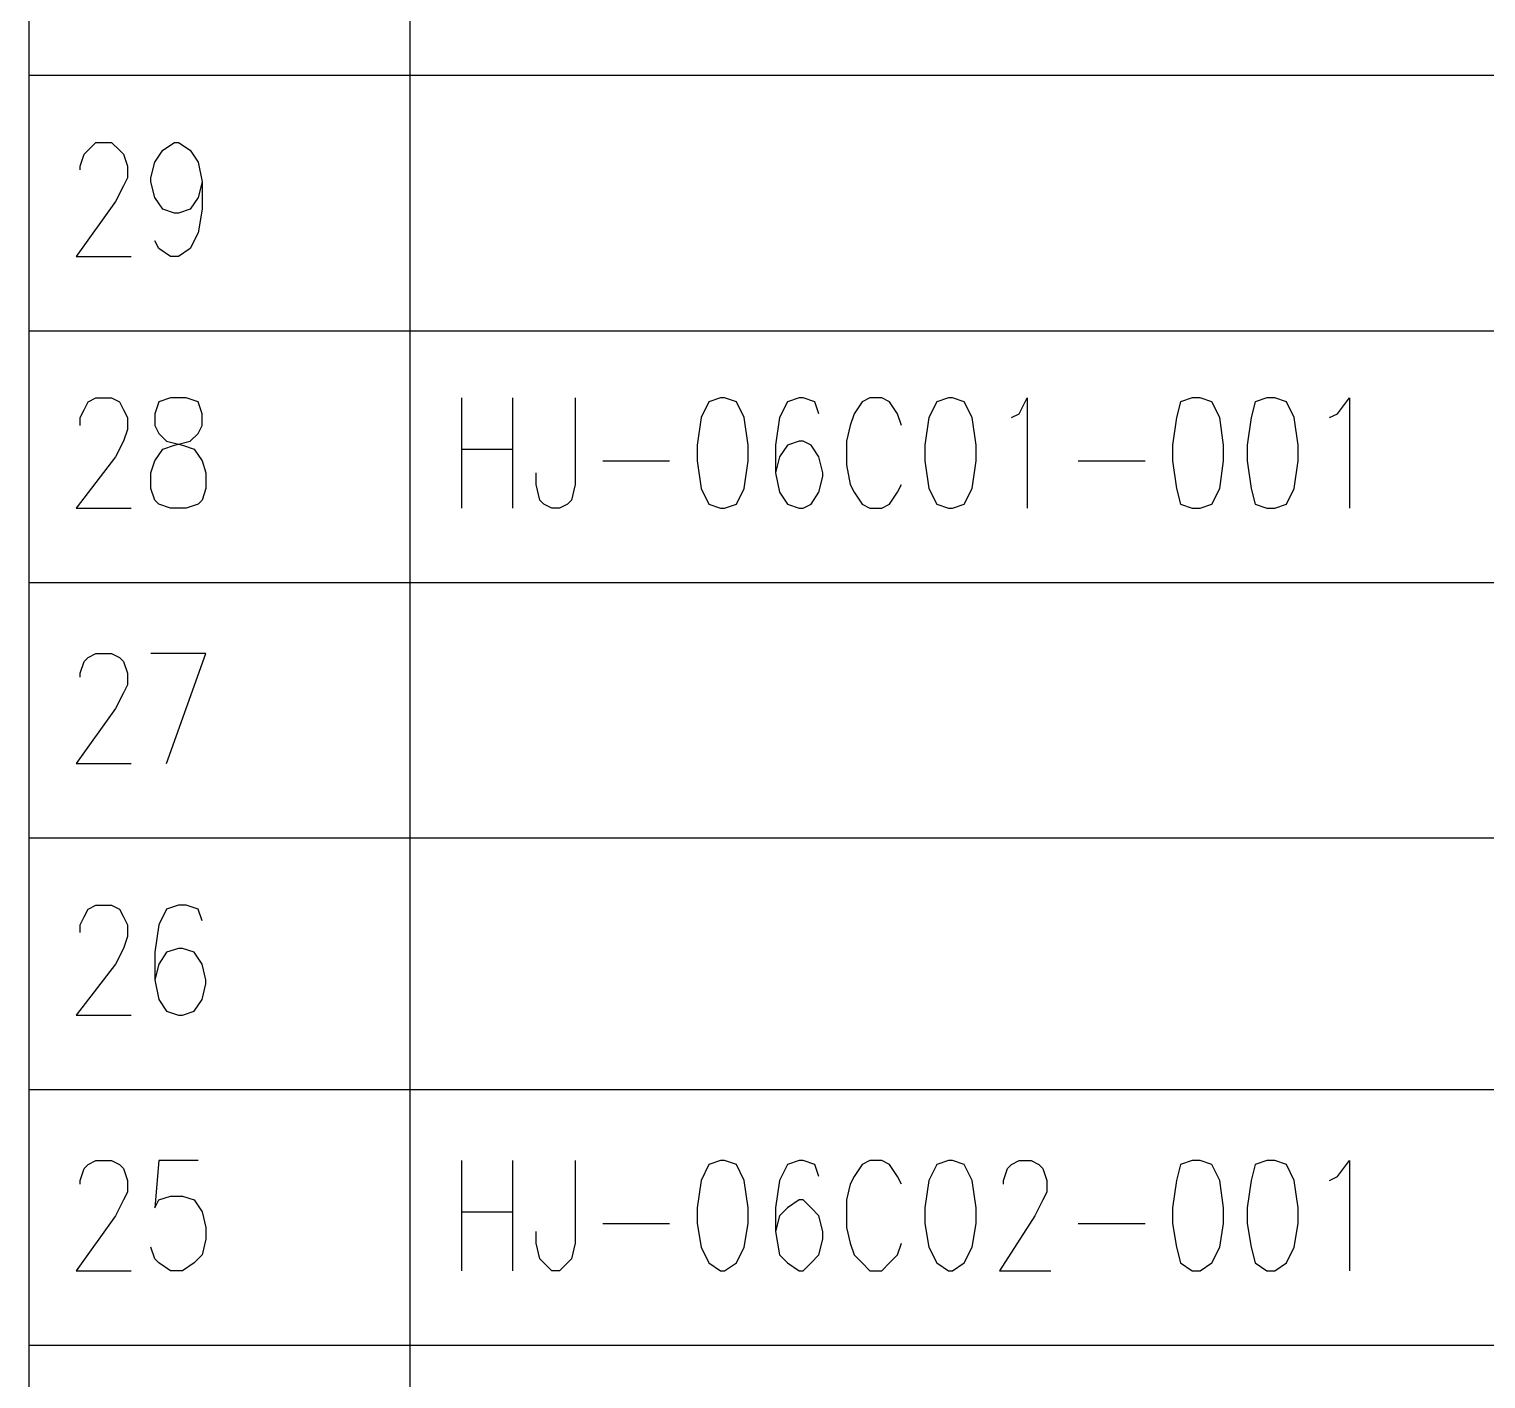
# Model space of a CAD drawing. Extents: x 0.28 to 3.47, y 0.29 to 4.81.
# Drawn here: x 2.4527 to 2.6998, y 1.7217 to 1.9505 of the extents above; entities that cross this region are included whole.
import ezdxf

# ---------------------------------------------------------------- set-up
doc = ezdxf.new("R2010")
doc.units = 0
doc.header["$MEASUREMENT"] = 0
doc.linetypes.add('AUSGEZOGEN', pattern=[0])
doc.layers.get('0').update_dxf_attribs({"linetype": 'AUSGEZOGEN'})

msp = doc.modelspace()

# ---------------------------------------------------------------- linework, layer by layer
for points in [[(2.45267, 1.94267), (2.45267, 1.986)], [(2.51733, 1.94267), (2.51733, 1.986)], [(3.42067, 1.94267), (2.45267, 1.94267)], [(2.45267, 1.89933), (2.45267, 1.94267)], [(2.51733, 1.89933), (2.51733, 1.94267)], [(2.46133, 1.92667), (2.46133, 1.92733), (2.46133, 1.92733), (2.462, 1.92933), (2.462, 1.92933), (2.46267, 1.93), (2.46267, 1.93), (2.464, 1.93133), (2.464, 1.93133), (2.46667, 1.93133), (2.46667, 1.93133), (2.468, 1.93), (2.468, 1.93), (2.46867, 1.92933), (2.46867, 1.92933), (2.46933, 1.92733), (2.46933, 1.92733), (2.46933, 1.92533), (2.46933, 1.92533), (2.46867, 1.924), (2.46867, 1.924), (2.46733, 1.92133), (2.46733, 1.92133), (2.46067, 1.912), (2.46067, 1.912), (2.47, 1.912)], [(2.482, 1.92467), (2.48133, 1.922), (2.48133, 1.922), (2.48, 1.92), (2.48, 1.92), (2.478, 1.91933), (2.478, 1.91933), (2.47733, 1.91933), (2.47733, 1.91933), (2.47533, 1.92), (2.47533, 1.92), (2.474, 1.922), (2.474, 1.922), (2.47333, 1.92467), (2.47333, 1.92467), (2.47333, 1.92533), (2.47333, 1.92533), (2.474, 1.928), (2.474, 1.928), (2.47533, 1.93), (2.47533, 1.93), (2.47733, 1.93133), (2.47733, 1.93133), (2.478, 1.93133), (2.478, 1.93133), (2.48, 1.93), (2.48, 1.93), (2.48133, 1.928), (2.48133, 1.928), (2.482, 1.92467), (2.482, 1.92467), (2.482, 1.92), (2.482, 1.92), (2.48133, 1.916), (2.48133, 1.916), (2.48, 1.91333), (2.48, 1.91333), (2.478, 1.912), (2.478, 1.912), (2.47667, 1.912), (2.47667, 1.912), (2.47467, 1.91333), (2.47467, 1.91333), (2.474, 1.91467)], [(3.42067, 1.89933), (2.45267, 1.89933)], [(2.45267, 1.85667), (2.45267, 1.89933)], [(2.51733, 1.85667), (2.51733, 1.89933)], [(2.46133, 1.88333), (2.46133, 1.88467), (2.46133, 1.88467), (2.462, 1.886), (2.462, 1.886), (2.46267, 1.88733), (2.46267, 1.88733), (2.464, 1.888), (2.464, 1.888), (2.46667, 1.888), (2.46667, 1.888), (2.468, 1.88733), (2.468, 1.88733), (2.46867, 1.886), (2.46867, 1.886), (2.46933, 1.88467), (2.46933, 1.88467), (2.46933, 1.88267), (2.46933, 1.88267), (2.46867, 1.88067), (2.46867, 1.88067), (2.46733, 1.878), (2.46733, 1.878), (2.46067, 1.86933), (2.46067, 1.86933), (2.47, 1.86933)], [(2.47667, 1.888), (2.47467, 1.88733), (2.47467, 1.88733), (2.474, 1.88533), (2.474, 1.88533), (2.474, 1.88333), (2.474, 1.88333), (2.47467, 1.882), (2.47467, 1.882), (2.476, 1.88067), (2.476, 1.88067), (2.47867, 1.88), (2.47867, 1.88), (2.48067, 1.87933), (2.48067, 1.87933), (2.482, 1.87733), (2.482, 1.87733), (2.48267, 1.87533), (2.48267, 1.87533), (2.48267, 1.87267), (2.48267, 1.87267), (2.482, 1.87067), (2.482, 1.87067), (2.48133, 1.87), (2.48133, 1.87), (2.47933, 1.86933), (2.47933, 1.86933), (2.47667, 1.86933), (2.47667, 1.86933), (2.47467, 1.87), (2.47467, 1.87), (2.474, 1.87067), (2.474, 1.87067), (2.47333, 1.87267), (2.47333, 1.87267), (2.47333, 1.87533), (2.47333, 1.87533), (2.474, 1.87733), (2.474, 1.87733), (2.47533, 1.87933), (2.47533, 1.87933), (2.47733, 1.88), (2.47733, 1.88), (2.48, 1.88067), (2.48, 1.88067), (2.48133, 1.882), (2.48133, 1.882), (2.482, 1.88333), (2.482, 1.88333), (2.482, 1.88533), (2.482, 1.88533), (2.48133, 1.88733), (2.48133, 1.88733), (2.47933, 1.888), (2.47933, 1.888), (2.47667, 1.888), (2.47667, 1.888)], [(2.526, 1.888), (2.526, 1.86933)], [(2.53467, 1.888), (2.53467, 1.86933)], [(2.54533, 1.888), (2.54533, 1.87333), (2.54533, 1.87333), (2.54467, 1.87067), (2.54467, 1.87067), (2.544, 1.87), (2.544, 1.87), (2.54267, 1.86933), (2.54267, 1.86933), (2.54133, 1.86933), (2.54133, 1.86933), (2.54, 1.87), (2.54, 1.87), (2.53933, 1.87067), (2.53933, 1.87067), (2.53867, 1.87333), (2.53867, 1.87333), (2.53867, 1.87533)], [(2.57, 1.888), (2.568, 1.88733), (2.568, 1.88733), (2.56667, 1.88467), (2.56667, 1.88467), (2.566, 1.88), (2.566, 1.88), (2.566, 1.87733), (2.566, 1.87733), (2.56667, 1.87267), (2.56667, 1.87267), (2.568, 1.87), (2.568, 1.87), (2.57, 1.86933), (2.57, 1.86933), (2.57067, 1.86933), (2.57067, 1.86933), (2.57267, 1.87), (2.57267, 1.87), (2.574, 1.87267), (2.574, 1.87267), (2.57467, 1.87733), (2.57467, 1.87733), (2.57467, 1.88), (2.57467, 1.88), (2.574, 1.88467), (2.574, 1.88467), (2.57267, 1.88733), (2.57267, 1.88733), (2.57067, 1.888), (2.57067, 1.888), (2.57, 1.888), (2.57, 1.888)], [(2.58667, 1.88533), (2.586, 1.88733), (2.586, 1.88733), (2.584, 1.888), (2.584, 1.888), (2.58333, 1.888), (2.58333, 1.888), (2.58133, 1.88733), (2.58133, 1.88733), (2.58, 1.88467), (2.58, 1.88467), (2.57933, 1.88), (2.57933, 1.88), (2.57933, 1.87533), (2.57933, 1.87533), (2.58, 1.872), (2.58, 1.872), (2.58133, 1.87), (2.58133, 1.87), (2.58333, 1.86933), (2.58333, 1.86933), (2.584, 1.86933), (2.584, 1.86933), (2.58533, 1.87), (2.58533, 1.87), (2.58667, 1.872), (2.58667, 1.872), (2.58733, 1.87467), (2.58733, 1.87467), (2.58733, 1.87533), (2.58733, 1.87533), (2.58667, 1.878), (2.58667, 1.878), (2.58533, 1.88), (2.58533, 1.88), (2.584, 1.88067), (2.584, 1.88067), (2.58333, 1.88067), (2.58333, 1.88067), (2.58133, 1.88), (2.58133, 1.88), (2.58, 1.878), (2.58, 1.878), (2.57933, 1.87533)], [(2.60067, 1.88333), (2.6, 1.88533), (2.6, 1.88533), (2.59867, 1.88733), (2.59867, 1.88733), (2.59733, 1.888), (2.59733, 1.888), (2.59533, 1.888), (2.59533, 1.888), (2.594, 1.88733), (2.594, 1.88733), (2.59267, 1.88533), (2.59267, 1.88533), (2.592, 1.88333), (2.592, 1.88333), (2.59133, 1.88067), (2.59133, 1.88067), (2.59133, 1.87667), (2.59133, 1.87667), (2.592, 1.87333), (2.592, 1.87333), (2.59267, 1.872), (2.59267, 1.872), (2.594, 1.87), (2.594, 1.87), (2.59533, 1.86933), (2.59533, 1.86933), (2.59733, 1.86933), (2.59733, 1.86933), (2.59867, 1.87), (2.59867, 1.87), (2.6, 1.872), (2.6, 1.872), (2.60067, 1.87333)], [(2.60867, 1.888), (2.60667, 1.88733), (2.60667, 1.88733), (2.60533, 1.88467), (2.60533, 1.88467), (2.60467, 1.88), (2.60467, 1.88), (2.60467, 1.87733), (2.60467, 1.87733), (2.60533, 1.87267), (2.60533, 1.87267), (2.60667, 1.87), (2.60667, 1.87), (2.60867, 1.86933), (2.60867, 1.86933), (2.60933, 1.86933), (2.60933, 1.86933), (2.61133, 1.87), (2.61133, 1.87), (2.61267, 1.87267), (2.61267, 1.87267), (2.61333, 1.87733), (2.61333, 1.87733), (2.61333, 1.88), (2.61333, 1.88), (2.61267, 1.88467), (2.61267, 1.88467), (2.61133, 1.88733), (2.61133, 1.88733), (2.60933, 1.888), (2.60933, 1.888), (2.60867, 1.888), (2.60867, 1.888)], [(2.61933, 1.88467), (2.62067, 1.88533), (2.62067, 1.88533), (2.622, 1.888), (2.622, 1.888), (2.622, 1.86933)], [(2.65, 1.888), (2.648, 1.88733), (2.648, 1.88733), (2.64733, 1.88467), (2.64733, 1.88467), (2.64667, 1.88), (2.64667, 1.88), (2.64667, 1.87733), (2.64667, 1.87733), (2.64733, 1.87267), (2.64733, 1.87267), (2.648, 1.87), (2.648, 1.87), (2.65, 1.86933), (2.65, 1.86933), (2.65133, 1.86933), (2.65133, 1.86933), (2.65333, 1.87), (2.65333, 1.87), (2.65467, 1.87267), (2.65467, 1.87267), (2.65533, 1.87733), (2.65533, 1.87733), (2.65533, 1.88), (2.65533, 1.88), (2.65467, 1.88467), (2.65467, 1.88467), (2.65333, 1.88733), (2.65333, 1.88733), (2.65133, 1.888), (2.65133, 1.888), (2.65, 1.888), (2.65, 1.888)], [(2.66267, 1.888), (2.66067, 1.88733), (2.66067, 1.88733), (2.66, 1.88467), (2.66, 1.88467), (2.65933, 1.88), (2.65933, 1.88), (2.65933, 1.87733), (2.65933, 1.87733), (2.66, 1.87267), (2.66, 1.87267), (2.66067, 1.87), (2.66067, 1.87), (2.66267, 1.86933), (2.66267, 1.86933), (2.664, 1.86933), (2.664, 1.86933), (2.666, 1.87), (2.666, 1.87), (2.66733, 1.87267), (2.66733, 1.87267), (2.668, 1.87733), (2.668, 1.87733), (2.668, 1.88), (2.668, 1.88), (2.66733, 1.88467), (2.66733, 1.88467), (2.666, 1.88733), (2.666, 1.88733), (2.664, 1.888), (2.664, 1.888), (2.66267, 1.888), (2.66267, 1.888)], [(2.67333, 1.88467), (2.67467, 1.88533), (2.67467, 1.88533), (2.67667, 1.888), (2.67667, 1.888), (2.67667, 1.86933)], [(2.526, 1.87933), (2.53467, 1.87933)], [(2.55, 1.87733), (2.56133, 1.87733)], [(2.63067, 1.87733), (2.642, 1.87733)], [(3.42067, 1.85667), (2.45267, 1.85667)], [(2.45267, 1.81333), (2.45267, 1.85667)], [(2.51733, 1.81333), (2.51733, 1.85667)], [(2.46133, 1.84067), (2.46133, 1.84133), (2.46133, 1.84133), (2.462, 1.84333), (2.462, 1.84333), (2.46267, 1.844), (2.46267, 1.844), (2.464, 1.84467), (2.464, 1.84467), (2.46667, 1.84467), (2.46667, 1.84467), (2.468, 1.844), (2.468, 1.844), (2.46867, 1.84333), (2.46867, 1.84333), (2.46933, 1.84133), (2.46933, 1.84133), (2.46933, 1.83933), (2.46933, 1.83933), (2.46867, 1.838), (2.46867, 1.838), (2.46733, 1.83533), (2.46733, 1.83533), (2.46067, 1.826), (2.46067, 1.826), (2.47, 1.826)], [(2.476, 1.826), (2.48267, 1.84467), (2.48267, 1.84467), (2.47333, 1.84467)], [(3.42067, 1.81333), (2.45267, 1.81333)], [(2.45267, 1.77067), (2.45267, 1.81333)], [(2.51733, 1.77067), (2.51733, 1.81333)], [(2.46133, 1.79733), (2.46133, 1.79867), (2.46133, 1.79867), (2.462, 1.8), (2.462, 1.8), (2.46267, 1.80133), (2.46267, 1.80133), (2.464, 1.802), (2.464, 1.802), (2.46667, 1.802), (2.46667, 1.802), (2.468, 1.80133), (2.468, 1.80133), (2.46867, 1.8), (2.46867, 1.8), (2.46933, 1.79867), (2.46933, 1.79867), (2.46933, 1.79667), (2.46933, 1.79667), (2.46867, 1.79467), (2.46867, 1.79467), (2.46733, 1.792), (2.46733, 1.792), (2.46067, 1.78333), (2.46067, 1.78333), (2.47, 1.78333)], [(2.482, 1.79933), (2.48133, 1.80133), (2.48133, 1.80133), (2.47933, 1.802), (2.47933, 1.802), (2.478, 1.802), (2.478, 1.802), (2.476, 1.80133), (2.476, 1.80133), (2.47467, 1.79867), (2.47467, 1.79867), (2.474, 1.794), (2.474, 1.794), (2.474, 1.78933), (2.474, 1.78933), (2.47467, 1.786), (2.47467, 1.786), (2.476, 1.784), (2.476, 1.784), (2.478, 1.78333), (2.478, 1.78333), (2.47867, 1.78333), (2.47867, 1.78333), (2.48067, 1.784), (2.48067, 1.784), (2.482, 1.786), (2.482, 1.786), (2.48267, 1.78867), (2.48267, 1.78867), (2.48267, 1.78933), (2.48267, 1.78933), (2.482, 1.792), (2.482, 1.792), (2.48067, 1.794), (2.48067, 1.794), (2.47867, 1.79467), (2.47867, 1.79467), (2.478, 1.79467), (2.478, 1.79467), (2.476, 1.794), (2.476, 1.794), (2.47467, 1.792), (2.47467, 1.792), (2.474, 1.78933)], [(3.42067, 1.77067), (2.45267, 1.77067)], [(2.45267, 1.72733), (2.45267, 1.77067)], [(2.51733, 1.72733), (2.51733, 1.77067)], [(2.46133, 1.75467), (2.46133, 1.75533), (2.46133, 1.75533), (2.462, 1.75733), (2.462, 1.75733), (2.46267, 1.758), (2.46267, 1.758), (2.464, 1.75867), (2.464, 1.75867), (2.46667, 1.75867), (2.46667, 1.75867), (2.468, 1.758), (2.468, 1.758), (2.46867, 1.75733), (2.46867, 1.75733), (2.46933, 1.75533), (2.46933, 1.75533), (2.46933, 1.75333), (2.46933, 1.75333), (2.46867, 1.752), (2.46867, 1.752), (2.46733, 1.74933), (2.46733, 1.74933), (2.46067, 1.74), (2.46067, 1.74), (2.47, 1.74)], [(2.48133, 1.75867), (2.47467, 1.75867), (2.47467, 1.75867), (2.474, 1.75067), (2.474, 1.75067), (2.47467, 1.752), (2.47467, 1.752), (2.47667, 1.75267), (2.47667, 1.75267), (2.47867, 1.75267), (2.47867, 1.75267), (2.48067, 1.752), (2.48067, 1.752), (2.482, 1.75), (2.482, 1.75), (2.48267, 1.74733), (2.48267, 1.74733), (2.48267, 1.74533), (2.48267, 1.74533), (2.482, 1.74267), (2.482, 1.74267), (2.48067, 1.74133), (2.48067, 1.74133), (2.47867, 1.74), (2.47867, 1.74), (2.47667, 1.74), (2.47667, 1.74), (2.47467, 1.74133), (2.47467, 1.74133), (2.474, 1.742), (2.474, 1.742), (2.47333, 1.744)], [(2.526, 1.75867), (2.526, 1.74)], [(2.53467, 1.75867), (2.53467, 1.74)], [(2.54533, 1.75867), (2.54533, 1.74467), (2.54533, 1.74467), (2.54467, 1.742), (2.54467, 1.742), (2.544, 1.74133), (2.544, 1.74133), (2.54267, 1.74), (2.54267, 1.74), (2.54133, 1.74), (2.54133, 1.74), (2.54, 1.74133), (2.54, 1.74133), (2.53933, 1.742), (2.53933, 1.742), (2.53867, 1.74467), (2.53867, 1.74467), (2.53867, 1.74667)], [(2.57, 1.75867), (2.568, 1.758), (2.568, 1.758), (2.56667, 1.75533), (2.56667, 1.75533), (2.566, 1.75067), (2.566, 1.75067), (2.566, 1.748), (2.566, 1.748), (2.56667, 1.744), (2.56667, 1.744), (2.568, 1.74133), (2.568, 1.74133), (2.57, 1.74), (2.57, 1.74), (2.57067, 1.74), (2.57067, 1.74), (2.57267, 1.74133), (2.57267, 1.74133), (2.574, 1.744), (2.574, 1.744), (2.57467, 1.748), (2.57467, 1.748), (2.57467, 1.75067), (2.57467, 1.75067), (2.574, 1.75533), (2.574, 1.75533), (2.57267, 1.758), (2.57267, 1.758), (2.57067, 1.75867), (2.57067, 1.75867), (2.57, 1.75867), (2.57, 1.75867)], [(2.58667, 1.756), (2.586, 1.758), (2.586, 1.758), (2.584, 1.75867), (2.584, 1.75867), (2.58333, 1.75867), (2.58333, 1.75867), (2.58133, 1.758), (2.58133, 1.758), (2.58, 1.75533), (2.58, 1.75533), (2.57933, 1.75067), (2.57933, 1.75067), (2.57933, 1.74667), (2.57933, 1.74667), (2.58, 1.74267), (2.58, 1.74267), (2.58133, 1.74133), (2.58133, 1.74133), (2.58333, 1.74), (2.58333, 1.74), (2.584, 1.74), (2.584, 1.74), (2.58533, 1.74133), (2.58533, 1.74133), (2.58667, 1.74267), (2.58667, 1.74267), (2.58733, 1.74533), (2.58733, 1.74533), (2.58733, 1.74667), (2.58733, 1.74667), (2.58667, 1.74933), (2.58667, 1.74933), (2.58533, 1.75067), (2.58533, 1.75067), (2.584, 1.752), (2.584, 1.752), (2.58333, 1.752), (2.58333, 1.752), (2.58133, 1.75067), (2.58133, 1.75067), (2.58, 1.74933), (2.58, 1.74933), (2.57933, 1.74667)], [(2.60067, 1.75467), (2.6, 1.756), (2.6, 1.756), (2.59867, 1.758), (2.59867, 1.758), (2.59733, 1.75867), (2.59733, 1.75867), (2.59533, 1.75867), (2.59533, 1.75867), (2.594, 1.758), (2.594, 1.758), (2.59267, 1.756), (2.59267, 1.756), (2.592, 1.75467), (2.592, 1.75467), (2.59133, 1.752), (2.59133, 1.752), (2.59133, 1.74733), (2.59133, 1.74733), (2.592, 1.74467), (2.592, 1.74467), (2.59267, 1.74267), (2.59267, 1.74267), (2.594, 1.74133), (2.594, 1.74133), (2.59533, 1.74), (2.59533, 1.74), (2.59733, 1.74), (2.59733, 1.74), (2.59867, 1.74133), (2.59867, 1.74133), (2.6, 1.74267), (2.6, 1.74267), (2.60067, 1.74467)], [(2.60867, 1.75867), (2.60667, 1.758), (2.60667, 1.758), (2.60533, 1.75533), (2.60533, 1.75533), (2.60467, 1.75067), (2.60467, 1.75067), (2.60467, 1.748), (2.60467, 1.748), (2.60533, 1.744), (2.60533, 1.744), (2.60667, 1.74133), (2.60667, 1.74133), (2.60867, 1.74), (2.60867, 1.74), (2.60933, 1.74), (2.60933, 1.74), (2.61133, 1.74133), (2.61133, 1.74133), (2.61267, 1.744), (2.61267, 1.744), (2.61333, 1.748), (2.61333, 1.748), (2.61333, 1.75067), (2.61333, 1.75067), (2.61267, 1.75533), (2.61267, 1.75533), (2.61133, 1.758), (2.61133, 1.758), (2.60933, 1.75867), (2.60933, 1.75867), (2.60867, 1.75867), (2.60867, 1.75867)], [(2.618, 1.75467), (2.618, 1.75533), (2.618, 1.75533), (2.61867, 1.75733), (2.61867, 1.75733), (2.61933, 1.758), (2.61933, 1.758), (2.62067, 1.75867), (2.62067, 1.75867), (2.62267, 1.75867), (2.62267, 1.75867), (2.624, 1.758), (2.624, 1.758), (2.62467, 1.75733), (2.62467, 1.75733), (2.62533, 1.75533), (2.62533, 1.75533), (2.62533, 1.75333), (2.62533, 1.75333), (2.62467, 1.752), (2.62467, 1.752), (2.62333, 1.74933), (2.62333, 1.74933), (2.61733, 1.74), (2.61733, 1.74), (2.626, 1.74)], [(2.65, 1.75867), (2.648, 1.758), (2.648, 1.758), (2.64733, 1.75533), (2.64733, 1.75533), (2.64667, 1.75067), (2.64667, 1.75067), (2.64667, 1.748), (2.64667, 1.748), (2.64733, 1.744), (2.64733, 1.744), (2.648, 1.74133), (2.648, 1.74133), (2.65, 1.74), (2.65, 1.74), (2.65133, 1.74), (2.65133, 1.74), (2.65333, 1.74133), (2.65333, 1.74133), (2.65467, 1.744), (2.65467, 1.744), (2.65533, 1.748), (2.65533, 1.748), (2.65533, 1.75067), (2.65533, 1.75067), (2.65467, 1.75533), (2.65467, 1.75533), (2.65333, 1.758), (2.65333, 1.758), (2.65133, 1.75867), (2.65133, 1.75867), (2.65, 1.75867), (2.65, 1.75867)], [(2.66267, 1.75867), (2.66067, 1.758), (2.66067, 1.758), (2.66, 1.75533), (2.66, 1.75533), (2.65933, 1.75067), (2.65933, 1.75067), (2.65933, 1.748), (2.65933, 1.748), (2.66, 1.744), (2.66, 1.744), (2.66067, 1.74133), (2.66067, 1.74133), (2.66267, 1.74), (2.66267, 1.74), (2.664, 1.74), (2.664, 1.74), (2.666, 1.74133), (2.666, 1.74133), (2.66733, 1.744), (2.66733, 1.744), (2.668, 1.748), (2.668, 1.748), (2.668, 1.75067), (2.668, 1.75067), (2.66733, 1.75533), (2.66733, 1.75533), (2.666, 1.758), (2.666, 1.758), (2.664, 1.75867), (2.664, 1.75867), (2.66267, 1.75867), (2.66267, 1.75867)], [(2.67333, 1.75533), (2.67467, 1.756), (2.67467, 1.756), (2.67667, 1.75867), (2.67667, 1.75867), (2.67667, 1.74)], [(2.526, 1.75), (2.53467, 1.75)], [(2.55, 1.748), (2.56133, 1.748)], [(2.63067, 1.748), (2.642, 1.748)], [(3.42067, 1.72733), (2.45267, 1.72733)], [(2.45267, 1.68467), (2.45267, 1.72733)], [(2.51733, 1.68467), (2.51733, 1.72733)]]:
    msp.add_lwpolyline(points)

doc.saveas('drawing.dxf')
